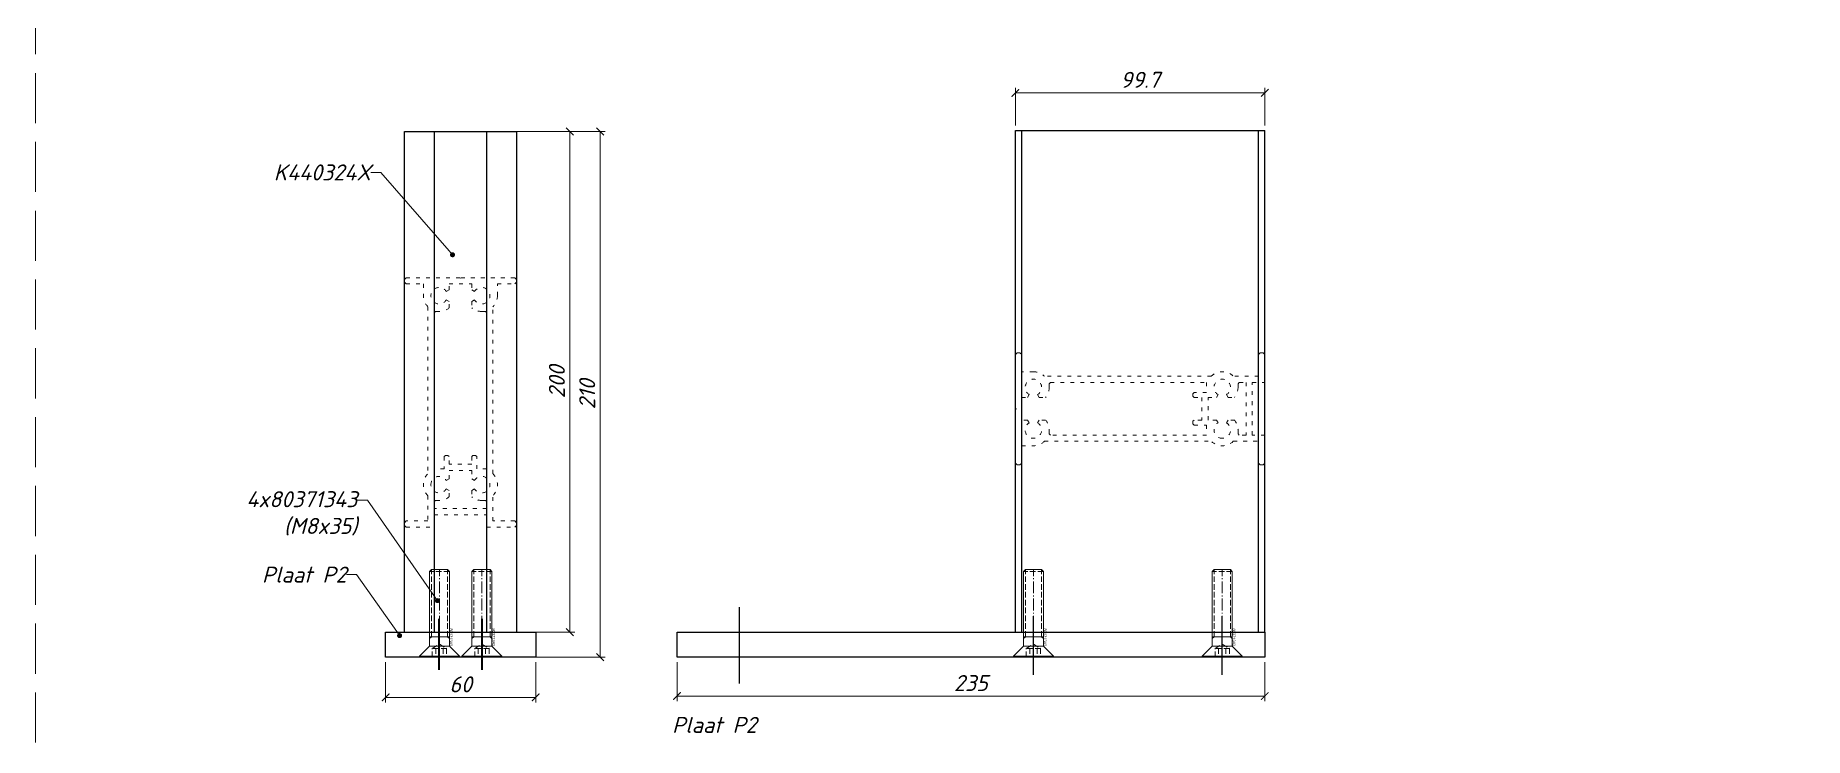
# Model space of a CAD drawing. Header units: millimetres. Extents: x -29692 to 34729, y -8412 to 43293.
# Drawn here: x -11384 to -10677, y -5093 to -4812 of the extents above; entities that cross this region are included whole.
import ezdxf
from ezdxf import colors
from ezdxf.entities.mleader import LeaderData, LeaderLine
from ezdxf.math import Vec2, Vec3

# ---------------------------------------------------------------- set-up
doc = ezdxf.new("R2010")
doc.units = ezdxf.units.MM
for name, pattern in [('CONTINU', [0]), ('gen3a', [3.125, 2.25, -0.875]), ('gen7a', [6.875, 4.75, -0.875, 0.375, -0.875]), ('JIS_02_4.0', [5.5, 4, -1.5]), ('OGLT1', [4, 1.5, -2.5])]:
    doc.linetypes.add(name, pattern=pattern)
doc.layers.get('Defpoints').update_dxf_attribs({"color": 4, "lineweight": 35})
for name, color, linetype, lineweight in [('_0_000_Подоснова', 9, 'Continuous', 0), ('_0_003_Размеры', 132, 'Continuous', 0), ('_0_004_Текст_01', 7, 'Continuous', 18), ('_MB_osie_0.09', 51, 'gen7a', 9), ('_MB_przerywane_0.09', 223, 'gen3a', 9), ('_MB_wkrety_0.09', 20, 'Continuous', 9)]:
    doc.layers.add(name, color=color, linetype=linetype, lineweight=lineweight)
doc.layers.add('_0_007_Кронштейны_01', color=30, linetype='Continuous')
doc.layers.add('_0_023 _Линия_04', color=96, linetype='JIS_02_4.0', lineweight=9, plot=False)
doc.layers.add('_MB_pomocnicze_niedrukowane', color=220, linetype='Continuous', lineweight=15, plot=False)
doc.styles.add('_DZ_3.2', font='isocpeui.ttf', dxfattribs={"height": 3.2})
doc.styles.add('_MB_Calibri_Light_2.5', font='calibril.ttf', dxfattribs={"height": 2.5})
doc.dimstyles.new('_DZ_3.2', dxfattribs={"dimscale": 0, "dimtxt": 3.2, "dimasz": 1.5, "dimexe": 1, "dimexo": 1, "dimgap": 1, "dimtad": 1, "dimdec": 0, "dimzin": 1, "dimdsep": 46, "dimtxsty": '_DZ_3.2', "dimblk": 'ARCHTICK', "dimcen": 0.09, "dimclrd": 256, "dimclre": 256, "dimclrt": 256, "dimadec": 0, "dimazin": 0, "dimtfac": 1, "dimtdec": 0, "dimtofl": 0, "dimtmove": 1, "dimatfit": 2, "dimfxl": 1, "dimtfill": 1, "dimtfillclr": 256, "dimtolj": 1, "dimlwd": 9, "dimlwe": 5, "dimarcsym": 0})

# ---------------------------------------------------------------- blocks, each defined once
blk = doc.blocks.new('_Dot')
at = {"color": 0, "linetype": 'ByBlock', "lineweight": -2}
blk.add_line((-0.5, 0), (-1, 0), dxfattribs=at)
at = {"color": 0, "linetype": 'ByBlock', "const_width": 0.5}
blk.add_lwpolyline([(-0.25, 0, 1), (0.25, 0, 1)], format="xyb", close=True, dxfattribs=at)
blk = doc.blocks.new('_ArchTick')
at = {"color": 0, "linetype": 'ByBlock', "const_width": 0.15}
blk.add_lwpolyline([(-0.5, -0.5), (0.5, 0.5)], dxfattribs=at)
blk = doc.blocks.new('*D559')
at = {"layer": '_0_003_Размеры', "linetype": 'CONTINU', "lineweight": 5, "transparency": 16777216}
blk.add_line((-11234.77, -4850.6), (-11168.62, -4850.6), dxfattribs=at)
at = {"layer": '_0_003_Размеры', "linetype": 'Continuous', "lineweight": 9, "transparency": 16777216}
blk.add_line((-11170.62, -5050.6), (-11170.62, -4850.6), dxfattribs=at)
at = {"layer": '_0_003_Размеры', "linetype": 'Continuous', "lineweight": 5, "transparency": 16777216}
blk.add_line((-11234.77, -5050.6), (-11168.62, -5050.6), dxfattribs=at)
at = {"layer": 'Defpoints', "color": 0, "transparency": 16777216}
for p in [(-11236.77, -4850.6), (-11170.62, -4850.6), (-11236.77, -5050.6)]:
    blk.add_point(p, dxfattribs=at)
at = {"layer": '_0_003_Размеры', "lineweight": 9, "transparency": 16777216, "xscale": 3, "yscale": 3, "zscale": 3}
for p, rotation in [((-11170.62, -4850.6), 90), ((-11170.62, -5050.6), 270)]:
    blk.add_blockref('_ArchTick', p, dxfattribs=dict(at, rotation=rotation))
at = {"layer": '_0_003_Размеры', "transparency": 16777216, "insert": (-11175.82, -4950.6), "char_height": 6.4, "attachment_point": 5, "rotation": 90, "style": '_DZ_3.2', "bg_fill": 3, "box_fill_scale": 1.1, "bg_fill_color": 256, "bg_fill_true_color": 13158600, "bg_fill_transparency": 0}
blk.add_mtext('\\A1;200', dxfattribs=at)
blk = doc.blocks.new('*D560')
at = {"layer": '_0_003_Размеры', "linetype": 'CONTINU', "lineweight": 5, "transparency": 16777216}
blk.add_line((-11234.77, -4850.6), (-11156.49, -4850.6), dxfattribs=at)
at = {"layer": '_0_003_Размеры', "linetype": 'Continuous', "lineweight": 9, "transparency": 16777216}
blk.add_line((-11158.49, -5060.6), (-11158.49, -4850.6), dxfattribs=at)
at = {"layer": '_0_003_Размеры', "linetype": 'Continuous', "lineweight": 5, "transparency": 16777216}
blk.add_line((-11242.27, -5060.6), (-11156.49, -5060.6), dxfattribs=at)
at = {"layer": 'Defpoints', "color": 0, "transparency": 16777216}
for p in [(-11236.77, -4850.6), (-11158.49, -4850.6), (-11244.27, -5060.6)]:
    blk.add_point(p, dxfattribs=at)
at = {"layer": '_0_003_Размеры', "lineweight": 9, "transparency": 16777216, "xscale": 3, "yscale": 3, "zscale": 3}
for p, rotation in [((-11158.49, -4850.6), 90), ((-11158.49, -5060.6), 270)]:
    blk.add_blockref('_ArchTick', p, dxfattribs=dict(at, rotation=rotation))
at = {"layer": '_0_003_Размеры', "transparency": 16777216, "insert": (-11163.69, -4955.6), "char_height": 6.4, "attachment_point": 5, "rotation": 90, "style": '_DZ_3.2', "bg_fill": 3, "box_fill_scale": 1.1, "bg_fill_color": 256, "bg_fill_true_color": 13158600, "bg_fill_transparency": 0}
blk.add_mtext('\\A1;210', dxfattribs=at)
blk = doc.blocks.new('*D561')
at = {"layer": '_0_003_Размеры', "linetype": 'Continuous', "lineweight": 5, "transparency": 16777216}
blk.add_line((-11244.27, -5062.6), (-11244.27, -5078.67), dxfattribs=at)
at = {"layer": '_0_003_Размеры', "linetype": 'CONTINU', "lineweight": 5, "transparency": 16777216}
blk.add_line((-11184.27, -5062.6), (-11184.27, -5078.67), dxfattribs=at)
at = {"layer": '_0_003_Размеры', "linetype": 'Continuous', "lineweight": 9, "transparency": 16777216}
blk.add_line((-11244.27, -5076.67), (-11184.27, -5076.67), dxfattribs=at)
at = {"layer": 'Defpoints', "color": 0, "transparency": 16777216}
for p in [(-11244.27, -5060.6), (-11184.27, -5060.6), (-11184.27, -5076.67)]:
    blk.add_point(p, dxfattribs=at)
at = {"layer": '_0_003_Размеры', "lineweight": 9, "transparency": 16777216, "xscale": 3, "yscale": 3, "zscale": 3, "rotation": 180}
blk.add_blockref('_ArchTick', (-11244.27, -5076.67), dxfattribs=at)
at = {"layer": '_0_003_Размеры', "lineweight": 9, "transparency": 16777216, "xscale": 3, "yscale": 3, "zscale": 3}
blk.add_blockref('_ArchTick', (-11184.27, -5076.67), dxfattribs=at)
at = {"layer": '_0_003_Размеры', "transparency": 16777216, "insert": (-11214.27, -5071.47), "char_height": 6.4, "attachment_point": 5, "style": '_DZ_3.2', "bg_fill": 3, "box_fill_scale": 1.1, "bg_fill_color": 256, "bg_fill_true_color": 13158600, "bg_fill_transparency": 0}
blk.add_mtext('\\A1;60', dxfattribs=at)
blk = doc.blocks.new('*D562')
at = {"layer": '_0_003_Размеры', "linetype": 'Continuous', "lineweight": 5, "transparency": 16777216}
blk.add_line((-11127.76, -5062.6), (-11127.76, -5078.14), dxfattribs=at)
at = {"layer": '_0_003_Размеры', "linetype": 'CONTINU', "lineweight": 5, "transparency": 16777216}
blk.add_line((-10892.76, -5062.6), (-10892.76, -5078.14), dxfattribs=at)
at = {"layer": '_0_003_Размеры', "linetype": 'Continuous', "lineweight": 9, "transparency": 16777216}
blk.add_line((-11127.76, -5076.14), (-10892.76, -5076.14), dxfattribs=at)
at = {"layer": 'Defpoints', "color": 0, "transparency": 16777216}
for p in [(-11127.76, -5060.6), (-10892.76, -5060.6), (-10892.76, -5076.14)]:
    blk.add_point(p, dxfattribs=at)
at = {"layer": '_0_003_Размеры', "lineweight": 9, "transparency": 16777216, "xscale": 3, "yscale": 3, "zscale": 3, "rotation": 180}
blk.add_blockref('_ArchTick', (-11127.76, -5076.14), dxfattribs=at)
at = {"layer": '_0_003_Размеры', "lineweight": 9, "transparency": 16777216, "xscale": 3, "yscale": 3, "zscale": 3}
blk.add_blockref('_ArchTick', (-10892.76, -5076.14), dxfattribs=at)
at = {"layer": '_0_003_Размеры', "transparency": 16777216, "insert": (-11010.26, -5070.94), "char_height": 6.4, "attachment_point": 5, "style": '_DZ_3.2', "bg_fill": 3, "box_fill_scale": 1.1, "bg_fill_color": 256, "bg_fill_true_color": 13158600, "bg_fill_transparency": 0}
blk.add_mtext('\\A1;235', dxfattribs=at)
blk = doc.blocks.new('*D565')
at = {"layer": '_0_003_Размеры', "linetype": 'Continuous', "lineweight": 5, "transparency": 16777216}
blk.add_line((-10992.46, -4848.12), (-10992.46, -4833.16), dxfattribs=at)
at = {"layer": '_0_003_Размеры', "linetype": 'Continuous', "lineweight": 9, "transparency": 16777216}
blk.add_line((-10992.46, -4835.16), (-10892.76, -4835.16), dxfattribs=at)
at = {"layer": '_0_003_Размеры', "linetype": 'CONTINU', "lineweight": 5, "transparency": 16777216}
blk.add_line((-10892.76, -4848.12), (-10892.76, -4833.16), dxfattribs=at)
at = {"layer": 'Defpoints', "color": 0, "transparency": 16777216}
for p in [(-10892.76, -4835.16), (-10992.46, -4850.12), (-10892.76, -4850.12)]:
    blk.add_point(p, dxfattribs=at)
at = {"layer": '_0_003_Размеры', "lineweight": 9, "transparency": 16777216, "xscale": 3, "yscale": 3, "zscale": 3, "rotation": 180}
blk.add_blockref('_ArchTick', (-10992.46, -4835.16), dxfattribs=at)
at = {"layer": '_0_003_Размеры', "lineweight": 9, "transparency": 16777216, "xscale": 3, "yscale": 3, "zscale": 3}
blk.add_blockref('_ArchTick', (-10892.76, -4835.16), dxfattribs=at)
at = {"layer": '_0_003_Размеры', "transparency": 16777216, "insert": (-10942.61, -4829.92), "char_height": 6.4, "attachment_point": 5, "style": '_DZ_3.2', "bg_fill": 3, "box_fill_scale": 1.1, "bg_fill_color": 256, "bg_fill_true_color": 13158600, "bg_fill_transparency": 0}
blk.add_mtext('\\A1;99.7', dxfattribs=at)
blk = doc.blocks.new('-80371343')
at = {"layer": '_MB_osie_0.09', "color": 110}
blk.add_lwpolyline([(0, 2.4), (0, -34.6)], dxfattribs=at)
at = {"layer": '_MB_przerywane_0.09', "color": 110}
for points in [[(2.89, 0.4), (2.89, -3.1), (0, -4.77), (-2.89, -3.1), (-2.89, 0.4)], [(-1.44, -3.1), (-1.44, 0.4)], [(1.44, -3.1), (1.44, 0.4)], [(-4, -6.98), (-3.23, -7.75), (-3.23, -34.6)], [(-2.89, -3.1), (2.89, -3.1)], [(4, -6.98), (3.23, -7.75), (3.23, -34.6)], [(-4, -33.83), (4, -33.83)]]:
    blk.add_lwpolyline(points, dxfattribs=at)
at = {"layer": '_MB_wkrety_0.09', "color": 110, "linetype": 'ByBlock'}
blk.add_lwpolyline([(4, -4), (4, -7.75), (4, -33.83), (3.23, -34.6), (-3.23, -34.6), (-4, -33.83), (-4, -7.75), (-4, -4), (-8, 0), (-8, 0.4), (8, 0.4), (8, 0)], close=True, dxfattribs=at)
for points in [[(-8, 0), (8, 0)], [(-4, -4), (4, -4)], [(-4, -7.75), (4, -7.75)]]:
    blk.add_lwpolyline(points, dxfattribs=at)
at = {"layer": '_MB_pomocnicze_niedrukowane', "insert": (-4.1, -4.1), "char_height": 1.1, "attachment_point": 9, "rotation": 90, "style": '_MB_Calibri_Light_2.5'}
blk.add_mtext_dynamic_manual_height_columns('\\pxt7;80371343', width=8.9971, gutter_width=7.5, heights=[0], dxfattribs=at)
blk = doc.blocks.new('Кроншт K2_Ф1')
at = {"layer": '_0_000_Подоснова', "linetype": 'OGLT1', "extrusion": (0, 0, -1)}
for points in [[(-22.3, 149.82), (-22.3, 150.92), (-21.6, 151.62), (-0.15, 151.62), (0.1, 151.37), (0.35, 151.62), (21.8, 151.62), (22.5, 150.92), (22.5, 149.82), (21.8, 149.12), (14.9, 149.12), (14.9, 144.42, -0.196262), (13.1, 140.01), (13.1, 73.32, -0.408248), (13.1, 64.51), (13.1, 54.42), (21.8, 54.42), (22.5, 53.72), (22.5, 52.62), (21.8, 51.92), (10.6, 51.92), (10.6, 56.92), (-10.4, 56.92), (-10.4, 51.92), (-21.6, 51.92), (-22.3, 52.62), (-22.3, 53.72), (-21.6, 54.42), (-12.9, 54.42), (-12.9, 64.51, -0.408248), (-12.9, 73.32), (-12.9, 140.01, -0.196262), (-14.7, 144.42), (-14.7, 149.12), (-21.6, 149.12), (-22.3, 149.82)], [(4.6, 149.12), (-4.4, 149.12), (-4.4, 146.72), (-5.54, 146.07, 3.732051), (-5.54, 142.77), (-4.4, 142.11), (-4.4, 139.55, -0.173692), (-8.4, 138.12), (-9.9, 138.12), (-10.4, 137.62), (-10.4, 75.22), (-6.4, 75.22), (-6.4, 80.12), (-5.9, 80.62), (-4.9, 80.62), (-4.4, 80.12), (-4.4, 77.12), (4.6, 77.12), (4.6, 80.12), (5.1, 80.62), (6.1, 80.62), (6.6, 80.12), (6.6, 75.22), (10.6, 75.22), (10.6, 137.62), (10.1, 138.12), (8.6, 138.12, -0.173692), (4.6, 139.55), (4.6, 142.11), (5.74, 142.77, 3.732051), (5.74, 146.07), (4.6, 146.72), (4.6, 149.12)], [(11.9, 68.92, 0.767327), (5.74, 70.57), (4.6, 71.22), (4.6, 74.62), (-4.4, 74.62), (-4.4, 71.22), (-5.54, 70.57, 3.732051), (-5.54, 67.27), (-4.4, 66.61), (-4.4, 64.05, -0.173692), (-8.4, 62.62), (-9.9, 62.62), (-10.4, 62.12), (-10.4, 59.42), (10.6, 59.42), (10.6, 62.12), (10.1, 62.62), (8.6, 62.62, -0.173692), (4.6, 64.05), (4.6, 66.61), (5.74, 67.27, 0.767327), (11.9, 68.92)]]:
    blk.add_lwpolyline(points, format="xyb", close=True, dxfattribs=at)
at = {"layer": '_0_007_Кронштейны_01'}
for p, q in [((-22.5, 10), (-22.5, 210)), ((-22.5, 210), (22.5, 210)), ((-10.5, 10), (-10.5, 210)), ((10.5, 10), (10.5, 210)), ((22.5, 10), (22.5, 210))]:
    blk.add_line(p, q, dxfattribs=at)
at = {"layer": '_0_007_Кронштейны_01', "color": 110}
for p, q in [((-8.75, -5.13), (-8.75, 15.27)), ((-8.5, -5.13), (-8.5, 15.27)), ((8.5, -5.13), (8.5, 15.27)), ((8.75, -5.13), (8.75, 15.27))]:
    blk.add_line(p, q, dxfattribs=at)
at = {"layer": '_0_007_Кронштейны_01'}
blk.add_lwpolyline([(-30, 10), (30, 10), (30, 0), (-30, 0)], close=True, dxfattribs=at)
at = {"layer": '_MB_wkrety_0.09', "rotation": 180}
for p in [(-8.5, 0.4), (8.5, 0.4)]:
    blk.add_blockref('-80371343', p, dxfattribs=at)
blk = doc.blocks.new('*U538')
at = {"layer": '_0_007_Кронштейны_01', "color": 0, "transparency": 16777216}
blk.add_line((0, -15.22), (0, 15.22), dxfattribs=at)
blk = doc.blocks.new('Кроншт K2_Б1')
at = {"layer": '_0_000_Подоснова', "linetype": 'OGLT1', "extrusion": (0, 0, -1)}
for points in [[(-97.1, 121.64), (-96, 121.64), (-95.3, 120.94), (-95.3, 99.49), (-95.55, 99.24), (-95.3, 98.99), (-95.3, 77.54), (-96, 76.84), (-97.1, 76.84), (-97.8, 77.54), (-97.8, 84.44), (-102.5, 84.44, -0.196262), (-106.91, 86.24), (-173.59, 86.24, -0.408248), (-182.41, 86.24), (-192.5, 86.24), (-192.5, 77.54), (-193.2, 76.84), (-194.3, 76.84), (-195, 77.54), (-195, 88.74), (-190, 88.74), (-190, 109.74), (-195, 109.74), (-195, 120.94), (-194.3, 121.64), (-193.2, 121.64), (-192.5, 120.94), (-192.5, 112.24), (-182.41, 112.24, -0.408248), (-173.59, 112.24), (-106.91, 112.24, -0.196262), (-102.5, 114.04), (-97.8, 114.04), (-97.8, 120.94), (-97.1, 121.64)], [(-97.8, 94.74), (-97.8, 103.74), (-100.19, 103.74), (-100.85, 104.89, 3.732051), (-104.15, 104.89), (-104.81, 103.74), (-107.37, 103.74, -0.173692), (-108.8, 107.74), (-108.8, 109.24), (-109.3, 109.74), (-171.7, 109.74), (-171.7, 105.74), (-166.8, 105.74), (-166.3, 105.24), (-166.3, 104.24), (-166.8, 103.74), (-169.8, 103.74), (-169.8, 94.74), (-166.8, 94.74), (-166.3, 94.24), (-166.3, 93.24), (-166.8, 92.74), (-171.7, 92.74), (-171.7, 88.74), (-109.3, 88.74), (-108.8, 89.24), (-108.8, 90.74, -0.173692), (-107.37, 94.74), (-104.81, 94.74), (-104.15, 93.6, 3.732051), (-100.85, 93.6), (-100.19, 94.74), (-97.8, 94.74)], [(-178, 87.44, 0.767327), (-176.35, 93.6), (-175.69, 94.74), (-172.3, 94.74), (-172.3, 103.74), (-175.69, 103.74), (-176.35, 104.89, 3.732051), (-179.65, 104.89), (-180.31, 103.74), (-182.87, 103.74, -0.173692), (-184.3, 107.74), (-184.3, 109.24), (-184.8, 109.74), (-187.5, 109.74), (-187.5, 88.74), (-184.8, 88.74), (-184.3, 89.24), (-184.3, 90.74, -0.173692), (-182.87, 94.74), (-180.31, 94.74), (-179.65, 93.6, 0.767327), (-178, 87.44)]]:
    blk.add_lwpolyline(points, format="xyb", close=True, dxfattribs=at)
at = {"layer": '_0_007_Кронштейны_01'}
for p, q in [((95.3, 10), (95.3, 210.47)), ((95.3, 210.47), (195, 210.47)), ((97.8, 10), (97.8, 210.47)), ((192.5, 10), (192.5, 210.47)), ((195, 10), (195, 210.47))]:
    blk.add_line(p, q, dxfattribs=at)
at = {"layer": '_0_007_Кронштейны_01', "color": 110}
for p, q in [((102.5, -7.04), (102.5, 16.39)), ((178, -7.04), (178, 16.39))]:
    blk.add_line(p, q, dxfattribs=at)
at = {"layer": '_0_007_Кронштейны_01'}
blk.add_lwpolyline([(-40, 0), (-40, 10), (195, 10), (195, 0)], close=True, dxfattribs=at)
at = {"layer": '_0_007_Кронштейны_01', "color": 110}
blk.add_blockref('*U538', (-15, 4.68), dxfattribs=at)
at = {"layer": '_MB_wkrety_0.09', "rotation": 180}
for p in [(102.5, 0.4), (178, 0.4)]:
    blk.add_blockref('-80371343', p, dxfattribs=at)

msp = doc.modelspace()

# ---------------------------------------------------------------- linework, layer by layer
at = {"layer": '_0_023 _Линия_04', "ltscale": 5, "transparency": 33554687}
msp.add_lwpolyline([(-11384.319, 2250), (-8884.319, 2250), (-8884.319, -5589.706), (-11384.319, -5589.706)], close=True, dxfattribs=at)

# ---------------------------------------------------------------- texts
at = {"layer": '_0_004_Текст_01', "insert": (-11129.715, -5084.475), "char_height": 6.4, "width": 36.4989, "attachment_point": 1, "style": '_DZ_3.2'}
msp.add_mtext('Plaat P2', dxfattribs=at)

# ---------------------------------------------------------------- leaders
at = {"layer": '_0_004_Текст_01'}
ml = msp.add_multileader_mtext('Standard', dxfattribs=at)
ml.set_content('K440324X', color=256, style='_DZ_3.2')
ml.set_leader_properties(color=256, linetype='ByLayer', lineweight=-1)
ml.set_arrow_properties(name='DOT')
ml.build(insert=Vec2(0, 0))
ml.multileader.update_dxf_attribs({"dogleg_length": 2, "arrow_head_size": 2, "scale": 2})
ctx = ml.context
ctx.base_point, ctx.scale, ctx.char_height, ctx.arrow_head_size, ctx.landing_gap_size, ctx.plane_origin = Vec3(-11291.511, -4866.907), 2, 6.4, 2, 0, Vec3(-11212.278, -4915.611)
ctx.text_align_type = 2
notes = []
notes.append((ctx, [(1, (1, 1, 0), (-11246.226, -4866.907), (-1, 0), 4, [(0, [(-11217.523, -4899.819)], 0, [])])]))
ctx.mtext.insert, ctx.mtext.alignment, ctx.mtext.flow_direction = Vec3(-11250.226, -4863.707), 3, 5
for ctx, leaders in notes:
    for number, flags, end, landing, length, lines in leaders:
        leader = LeaderData()
        leader.index, (leader.has_last_leader_line, leader.has_dogleg_vector, leader.attachment_direction) = number, flags
        leader.last_leader_point, leader.dogleg_vector, leader.dogleg_length = Vec3(end), Vec3(landing), length
        for number, points, colour, breaks in lines:
            line = LeaderLine()
            line.index, line.vertices, line.color, line.breaks = number, Vec3.list(points), colors.encode_raw_color(colour), breaks
            leader.lines.append(line)
        ctx.leaders.append(leader)

# ---------------------------------------------------------------- next in the draw order: dimensions: what is measured, and where the dimension line sits
at = {"layer": '_0_003_Размеры'}
dim = msp.add_linear_dim(base=(-10892.763, -4835.157), p1=(-10992.463, -4850.122), p2=(-10892.763, -4850.122), dimstyle='_DZ_3.2', override={"dimdec": 1}, dxfattribs=at)
dim.commit()
dim.dimension.update_dxf_attribs({"geometry": '*D565', "text_midpoint": (-10942.613, -4829.916)})
dim = msp.add_linear_dim(base=(-11170.621, -4850.595), p1=(-11236.773, -5050.595), p2=(-11236.773, -4850.595), angle=90, dimstyle='_DZ_3.2', dxfattribs=at)
dim.commit()
dim.dimension.update_dxf_attribs({"geometry": '*D559', "text_midpoint": (-11175.821, -4950.595)})
dim = msp.add_linear_dim(base=(-10892.763, -5076.139), p1=(-11127.763, -5060.595), p2=(-10892.763, -5060.595), dimstyle='_DZ_3.2', dxfattribs=at)
dim.commit()
dim.dimension.update_dxf_attribs({"geometry": '*D562', "text_midpoint": (-11010.263, -5070.939)})

# ---------------------------------------------------------------- next in the draw order: block references
at = {"layer": '_0_007_Кронштейны_01'}
msp.add_blockref('Кроншт K2_Б1', (-11087.763, -5060.595), dxfattribs=at)

# ---------------------------------------------------------------- next in the draw order: dimensions: what is measured, and where the dimension line sits
at = {"layer": '_0_003_Размеры'}
dim = msp.add_linear_dim(base=(-11158.494, -4850.595), p1=(-11244.273, -5060.595), p2=(-11236.773, -4850.595), angle=90, dimstyle='_DZ_3.2', dxfattribs=at)
dim.commit()
dim.dimension.update_dxf_attribs({"geometry": '*D560', "text_midpoint": (-11163.694, -4955.595)})

# ---------------------------------------------------------------- next in the draw order: dimensions: what is measured, and where the dimension line sits
dim = msp.add_linear_dim(base=(-11184.273, -5076.672), p1=(-11244.273, -5060.595), p2=(-11184.273, -5060.595), dimstyle='_DZ_3.2', dxfattribs=at)
dim.commit()
dim.dimension.update_dxf_attribs({"geometry": '*D561', "text_midpoint": (-11214.273, -5071.472)})

# ---------------------------------------------------------------- next in the draw order: leaders
at = {"layer": '_0_004_Текст_01'}
ml = msp.add_multileader_mtext('Standard', dxfattribs=at)
ml.set_content('4x80371343\\P(M8x35)', color=256, style='_DZ_3.2')
ml.set_leader_properties(color=256, linetype='ByLayer', lineweight=-1)
ml.set_arrow_properties(name='DOT')
ml.build(insert=Vec2(0, 0))
ml.multileader.update_dxf_attribs({"dogleg_length": 2, "arrow_head_size": 2, "scale": 2})
ctx = ml.context
ctx.base_point, ctx.scale, ctx.char_height, ctx.arrow_head_size, ctx.landing_gap_size, ctx.plane_origin = Vec3(-11301.527, -4997.82), 2, 6.4, 2, 0, Vec3(-11223.569, -5038.03)
ctx.text_align_type = 2
notes = []
notes.append((ctx, [(1, (1, 1, 0), (-11251.583, -4997.82), (-1, 0), 4, [(0, [(-11223.569, -5038.03)], 0, [])])]))
ctx.mtext.insert, ctx.mtext.alignment, ctx.mtext.flow_direction = Vec3(-11255.583, -4994.3), 3, 5
ml = msp.add_multileader_mtext('Standard', dxfattribs=at)
ml.set_content('Plaat P2', color=256, style='_DZ_3.2')
ml.set_leader_properties(color=256, linetype='ByLayer', lineweight=-1)
ml.set_arrow_properties(name='DOT')
ml.build(insert=Vec2(0, 0))
ml.multileader.update_dxf_attribs({"dogleg_length": 2, "arrow_head_size": 2, "scale": 2})
ctx = ml.context
ctx.base_point, ctx.scale, ctx.char_height, ctx.arrow_head_size, ctx.landing_gap_size, ctx.plane_origin = Vec3(-11294.94, -5027.631), 2, 6.4, 2, 0, Vec3(-11238.691, -5051.996)
ctx.text_align_type = 2
notes.append((ctx, [(1, (1, 1, 0), (-11255.91, -5027.631), (-1, 0), 4, [(0, [(-11238.691, -5051.996)], 0, [])])]))
ctx.mtext.insert, ctx.mtext.alignment, ctx.mtext.flow_direction = Vec3(-11259.91, -5024.428), 3, 5
for ctx, leaders in notes:
    for number, flags, end, landing, length, lines in leaders:
        leader = LeaderData()
        leader.index, (leader.has_last_leader_line, leader.has_dogleg_vector, leader.attachment_direction) = number, flags
        leader.last_leader_point, leader.dogleg_vector, leader.dogleg_length = Vec3(end), Vec3(landing), length
        for number, points, colour, breaks in lines:
            line = LeaderLine()
            line.index, line.vertices, line.color, line.breaks = number, Vec3.list(points), colors.encode_raw_color(colour), breaks
            leader.lines.append(line)
        ctx.leaders.append(leader)

# ---------------------------------------------------------------- next in the draw order: block references
at = {"layer": '_0_007_Кронштейны_01'}
msp.add_blockref('Кроншт K2_Ф1', (-11214.273, -5060.595), dxfattribs=at)

doc.saveas('drawing.dxf')
